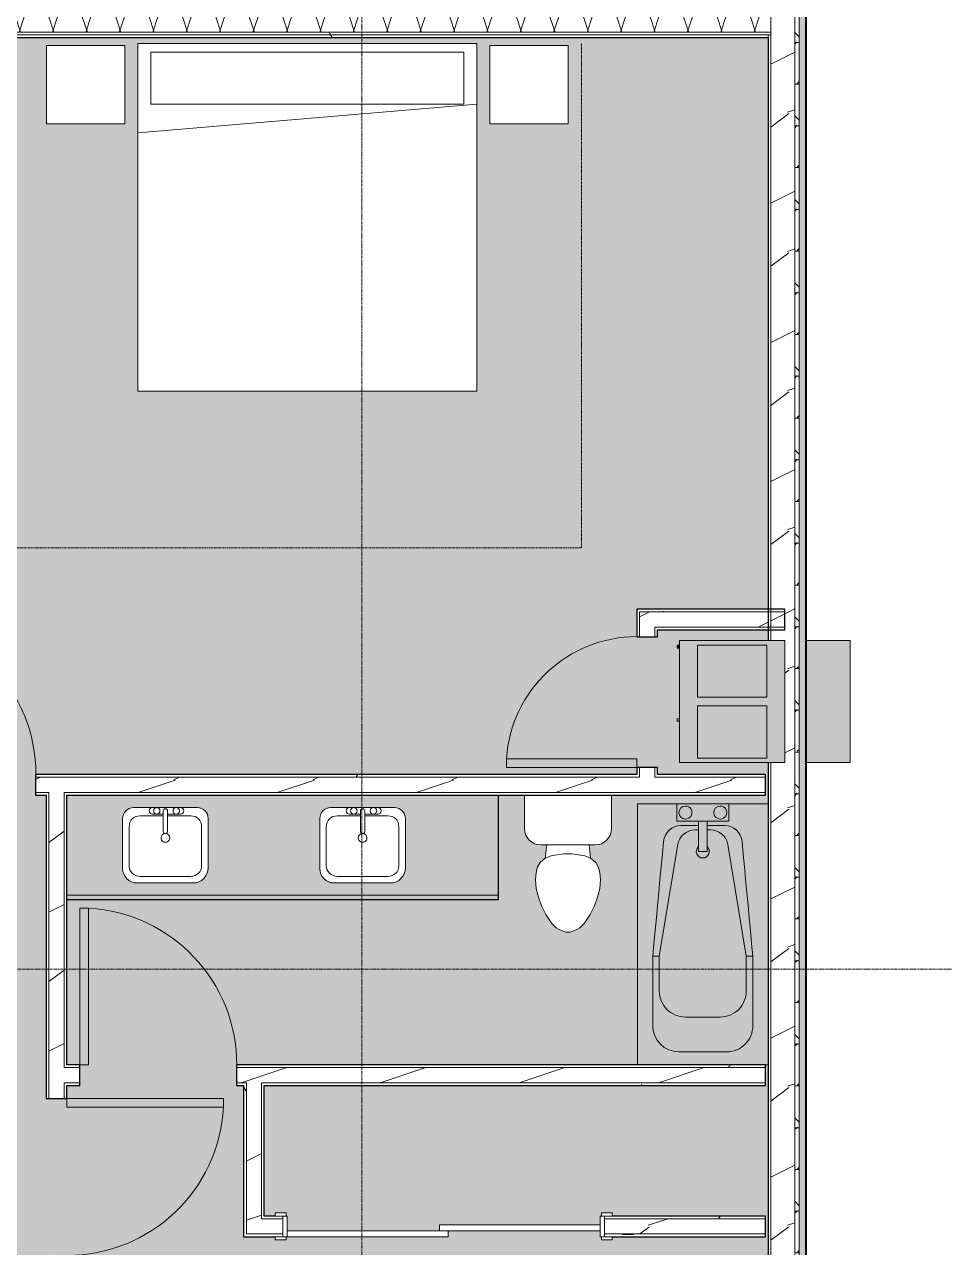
# Model space of a CAD drawing. Header units: inches. Extents: x -4414 to -113, y 9396 to 12816.
# Drawn here: x -2241.8 to -2030.2, y 10134.6 to 10415.8 of the extents above; entities that cross this region are included whole.
import ezdxf

# ---------------------------------------------------------------- set-up
doc = ezdxf.new("R2010")
doc.units = ezdxf.units.IN
doc.header["$MEASUREMENT"] = 0
doc.linetypes.add('Dash 1_16_', pattern=[0.125, 0.0625, -0.0625])
doc.linetypes.add('Grid Line 1_2_', pattern=[0.875, 0.5, -0.125, 0.125, -0.125])
for name, color, linetype, lineweight in [('0-1', 7, 'Continuous', 5), ('0-2', 7, 'Continuous', 9), ('A-AREA-PATT-5', 254, 'Continuous', 9), ('A-DOOR-1', 7, 'Continuous', 9), ('A-DOOR-2', 90, 'Continuous', 13), ('A-DOOR-FRAM-1', 90, 'Continuous', 13), ('A-WALL', 113, 'Continuous', 9), ('A-WALL-3', 250, 'Continuous', 25), ('A-WALL-4', 7, 'Continuous', 9), ('A-WALL-5', 113, 'Continuous', 5), ('A-WALL-6', 113, 'Continuous', 25), ('A-WALL-PATT-1', 8, 'Continuous', 9), ('A-WALL-PATT-2', 7, 'Continuous', 9), ('A-WALL-PATT-3', 111, 'Continuous', 9), ('I-FURN-1', 7, 'Continuous', 9), ('I-FURN-HDLN-1', 9, 'Dash 1_16_', 9), ('I-WALL-1', 2, 'Continuous', 25), ('M-EQPM-1', 8, 'Continuous', 9), ('M-EQPM-2', 7, 'Continuous', 9), ('P-SANR-FIXT-1', 7, 'Continuous', 9), ('P-SANR-FIXT-3', 9, 'Continuous', 9), ('Q-CASE-1', 9, 'Continuous', 9), ('Q-CASE-2', 250, 'Continuous', 25), ('Q-CASE-3', 7, 'Continuous', 9), ('S-GRID-1', 1, 'Grid Line 1_2_', 9)]:
    doc.layers.add(name, color=color, linetype=linetype, lineweight=lineweight)
pattern_1 = [(0, (0, 0), (61.44, 15.36), [2.534, -43.546, 2.534, -43.546, -245.76]), (0, (0, 0), (61.44, 15.36), [-92.16, 2.534, -89.626, 2.534, -43.546, -107.52]), (0, (0, 0), (61.44, 15.36), [-230.4, 2.534, -28.186, 2.534, -74.266]), (120, (23.04, 7.68), (-44.02215, 45.5286), [2.534, -43.546, 2.534, -43.546, -245.76]), (120, (23.04, 7.68), (-44.02215, 45.5286), [-92.16, 2.534, -89.626, 2.534, -43.546, -107.52]), (120, (23.04, 7.68), (-44.02215, 45.5286), [-230.4, 2.534, -28.186, 2.534, -74.266]), (240, (30.72, 38.4), (-17.41785, -60.8886), [2.534, -43.546, 2.534, -43.546, -245.76]), (240, (30.72, 38.4), (-17.41785, -60.8886), [-92.16, 2.534, -89.626, 2.534, -43.546, -107.52]), (240, (30.72, 38.4), (-17.41785, -60.8886), [-230.4, 2.534, -28.186, 2.534, -74.266])]
pattern_2 = [(216.87, (12.795, 31.987), (95.9612857, 63.9749714), [15.994, -143.942]), (206.565, (31.987, 22.391), (-31.986981, -31.986924), [35.763, -35.763]), (198.435, (31.987, 6.397), (-63.974746, -31.987128), [20.231, -80.922])]

# ---------------------------------------------------------------- blocks, each defined once
blk = doc.blocks.new('Single-Flush - 36_ x 84_-1372824-FLOOR PLAN - 2ND FLOOR')
at = {"layer": 'A-DOOR-1'}
blk.add_arc((18, -2.37), 36.07, 180, 266.8211, dxfattribs=at)
at = {"layer": 'A-DOOR-2'}
for p, q in [((16, -2.37), (16, -38.39)), ((18, -2.37), (16, -2.37)), ((18, -2.37), (18, -38.39)), ((18, -38.39), (16, -38.39))]:
    blk.add_line(p, q, dxfattribs=at)
blk = doc.blocks.new('Bed-Standard - King 78_ x 80_-V28-FLOOR PLAN - 2ND FLOOR')
at = {"layer": 'I-FURN-1'}
for p, q in [((49.69, 38.2), (-28.31, 38.2)), ((-28.31, 38.2), (-28.31, -41.8)), ((49.69, -41.8), (49.69, 38.2)), ((-25.31, 36.2), (-25.31, 24.2)), ((-25.31, 36.2), (46.69, 36.2)), ((46.69, 36.2), (46.69, 24.2)), ((49.69, 24.2), (-28.31, 17.63)), ((-25.31, 24.2), (46.69, 24.2)), ((-28.31, -41.8), (49.69, -41.8))]:
    blk.add_line(p, q, dxfattribs=at)
at = {"layer": 'I-FURN-HDLN-1'}
for p, q in [((73.69, -77.8), (73.69, 38.2)), ((-64.31, -19.8), (-64.31, -54.8)), ((-64.31, -77.39), (-64.31, -77.8)), ((-64.31, -77.8), (73.69, -77.8))]:
    blk.add_line(p, q, dxfattribs=at)
blk = doc.blocks.new('Table-Night Stand - 18_ x 18_ x 24_-1352623-FLOOR PLAN - 2ND FLOOR')
at = {"layer": 'I-FURN-1'}
for p, q in [((18.15, 18), (0.15, 18)), ((0.15, 18), (0.15, 0)), ((18.15, 0), (18.15, 18)), ((0.15, 0), (18.15, 0))]:
    blk.add_line(p, q, dxfattribs=at)
blk = doc.blocks.new('FOLDING_SLIDING CLOSET - 72_ x 80_-1372885-FLOOR PLAN - 2ND FLOOR')
at = {"layer": 'A-DOOR-1'}
for p, q in [((-38.75, 3.25), (-36.25, 3.25)), ((-38.75, 2.5), (-38.75, 3.25)), ((-36.25, 3.25), (-36.25, 2.5)), ((36.25, 3.25), (38.75, 3.25)), ((36.25, 2.5), (36.25, 3.25)), ((38.75, 3.25), (38.75, 2.5)), ((-36.25, 2.5), (-38.75, 2.5)), ((38.75, 2.5), (36.25, 2.5)), ((-38.75, -2.25), (-36.25, -2.25)), ((-38.75, -3), (-38.75, -2.25)), ((-36.25, -2.25), (-36.25, -3)), ((36.25, -2.25), (38.75, -2.25)), ((36.25, -3), (36.25, -2.25)), ((38.75, -2.25), (38.75, -3)), ((-36.25, -3), (-38.75, -3)), ((38.75, -3), (36.25, -3))]:
    blk.add_line(p, q, dxfattribs=at)
at = {"layer": 'A-DOOR-2'}
for p, q in [((-1, 0.5), (36, 0.5)), ((-1, -0.875), (-1, 0.5)), ((36, 0.5), (36, -0.875)), ((-36, -0.875), (1, -0.875)), ((-36, -2.25), (-36, -0.875)), ((1, -2.25), (-36, -2.25)), ((36, -0.875), (-1, -0.875)), ((1, -0.875), (1, -2.25))]:
    blk.add_line(p, q, dxfattribs=at)
at = {"layer": 'A-DOOR-FRAM-1'}
for p, q in [((-37, 2.5), (-36, 2.5)), ((-37, -2.25), (-37, 2.5)), ((-36, 2.5), (-36, -2.25)), ((36, 2.5), (37, 2.5)), ((36, -2.25), (36, 2.5)), ((37, 2.5), (37, -2.25)), ((-36, -2.25), (-37, -2.25)), ((37, -2.25), (36, -2.25))]:
    blk.add_line(p, q, dxfattribs=at)
blk = doc.blocks.new('M_Sink Vanity-Square - 500 x 440mm-1372835-FLOOR PLAN - 2ND FLOOR')
at = {"layer": 'P-SANR-FIXT-1'}
for p, q in [((-5.72, 10.23), (7.14, 10.23)), ((-5.72, 10.23), (7.14, 10.23)), ((-5.22, 8.73), (6.46, 8.73)), ((-9.22, -4.59), (-9.22, 6.73)), ((-9.22, -4.59), (-9.22, 6.73)), ((-7.72, -2.72), (-7.72, 6.23)), ((8.96, 6.23), (8.96, -2.72)), ((10.46, 6.91), (10.46, -4.59)), ((10.46, 6.91), (10.46, -4.59)), ((0.12, -6.33), (0.12, -1.59)), ((1.12, -6.33), (1.12, -1.59)), ((0.12, -5.22), (-5.22, -5.22)), ((-2.88, -5.59), (0.12, -5.59)), ((6.46, -5.22), (1.12, -5.22)), ((1.12, -5.59), (3.62, -5.59)), ((7.96, -7.09), (-6.72, -7.09)), ((7.96, -7.09), (-6.72, -7.09)), ((3.62, -7.09), (-2.88, -7.09))]:
    blk.add_line(p, q, dxfattribs=at)
for centre, radius, start, end in [((-5.72, 6.73), 3.5, 90, 180), ((-5.72, 6.73), 3.5, 90, 180), ((-5.22, 6.23), 2.5, 90, 180), ((6.46, 6.23), 2.5, 360, 90), ((7.14, 6.91), 3.32, 0, 90), ((7.14, 6.91), 3.32, 360, 90), ((0.62, -0.13), 1, 360, 180), ((-5.22, -2.72), 2.5, 180, 270), ((0.62, -0.13), 1, 180, 0), ((0.62, -1.59), 0.5, 360, 180), ((6.46, -2.72), 2.5, 270, 360), ((-6.72, -4.59), 2.5, 180, 270), ((-6.72, -4.59), 2.5, 180, 270), ((-2.88, -6.34), 0.75, 90, 270), ((-1.88, -6.34), 0.75, 360, 180), ((2.62, -6.34), 0.75, 0, 180), ((3.62, -6.34), 0.75, 270, 90), ((7.96, -4.59), 2.5, 270, 0), ((7.96, -4.59), 2.5, 270, 0), ((-1.88, -6.34), 0.75, 180, 0), ((0.62, -6.33), 0.5, 180, 0), ((2.62, -6.34), 0.75, 180, 0)]:
    blk.add_arc(centre, radius, start, end, dxfattribs=at)
blk = doc.blocks.new('Toilet-Domestic-3D - Toilet-Domestic-3D-1352612-FLOOR PLAN - 2ND FLOOR')
at = {"layer": 'P-SANR-FIXT-1'}
for p, q in [((-9.98, 11.75), (-9.98, 19.48)), ((9.98, 19.48), (9.98, 11.75)), ((6.25, 8.02), (-6.25, 8.02)), ((-4.86, 8.02), (-5.21, 5)), ((-1, 6), (-3.84, 5.5)), ((1, 6), (-1, 6)), ((3.84, 5.5), (1, 6)), ((4.86, 8.02), (5.21, 5)), ((-6.97, 3), (-7.24, 2)), ((-6.4, 4), (-6.97, 3)), ((-5.21, 5), (-6.4, 4)), ((-3.84, 5.5), (-5.21, 5)), ((5.21, 5), (3.84, 5.5)), ((6.4, 4), (5.21, 5)), ((6.97, 3), (6.4, 4)), ((7.24, 2), (6.97, 3)), ((-7.41, 1), (-7.5, 0)), ((-7.5, 0), (-7.33, -1.99)), ((-7.24, 2), (-7.41, 1)), ((7.41, 1), (7.24, 2)), ((7.33, -1.99), (7.5, 0)), ((7.5, 0), (7.41, 1)), ((-7.33, -1.99), (-6.79, -4)), ((6.79, -4), (7.33, -1.99)), ((-6.79, -4), (-6.06, -6)), ((6.06, -6), (6.79, -4)), ((-6.06, -6), (-5.13, -8)), ((-5.13, -8), (-3.74, -10)), ((3.74, -10), (5.13, -8)), ((5.13, -8), (6.06, -6)), ((-3.74, -10), (-2.74, -11)), ((-2.74, -11), (-1.87, -11.5)), ((1.87, -11.5), (2.74, -11)), ((2.74, -11), (3.74, -10)), ((-1.87, -11.5), (-0.5, -12)), ((-0.5, -12), (0.5, -12)), ((0.5, -12), (1.87, -11.5))]:
    blk.add_line(p, q, dxfattribs=at)
for centre, start, end in [((-6.25, 11.75), 180, 270), ((6.25, 11.75), 270, 360)]:
    blk.add_arc(centre, 3.73, start, end, dxfattribs=at)
blk = doc.blocks.new('OD_CW_Base Cabinet - OD_CW_Base Cabinet-1420815-FLOOR PLAN - 2ND FLOOR')
at = {"layer": 'Q-CASE-1'}
h = blk.add_hatch(color=256, dxfattribs=at)
h.paths.add_polyline_path([(86.35, 1), (99.95, 1), (99.95, 24), (0.74, 24), (0.74, 1), (78.57, 1)], flags=0)
h.paths.add_polyline_path([(29.73, 3.8), (16.86, 3.8), (16.01, 3.92), (15.2, 4.25), (14.52, 4.77), (13.99, 5.46), (13.66, 6.26), (13.54, 7.12), (13.63, 19.27), (13.88, 19.88), (14.28, 20.39), (14.79, 20.79), (15.4, 21.04), (16.04, 21.13), (31.38, 21.04), (31.98, 20.79), (32.5, 20.39), (32.89, 19.88), (33.14, 19.27), (33.23, 18.63), (33.23, 7.3), (33.11, 6.4), (32.76, 5.55), (32.2, 4.83), (31.48, 4.27), (30.63, 3.92)], flags=0)
h.paths.add_polyline_path([(75.07, 3.8), (62.21, 3.8), (61.35, 3.92), (60.55, 4.25), (59.86, 4.77), (59.33, 5.46), (59, 6.26), (58.89, 7.12), (58.97, 19.27), (59.22, 19.88), (59.62, 20.39), (60.14, 20.79), (60.74, 21.04), (61.39, 21.13), (76.72, 21.04), (77.32, 20.79), (77.84, 20.39), (78.24, 19.88), (78.49, 19.27), (78.57, 18.63), (78.57, 7.3), (78.45, 6.4), (78.1, 5.55), (77.55, 4.83), (76.82, 4.27), (75.98, 3.92)], flags=0)
blk.add_hatch(color=256, dxfattribs=at).paths.add_polyline_path([(99.95, 0), (99.95, 1), (0.74, 1), (0.74, 0), (86.35, 0)], flags=0)
at = {"layer": 'Q-CASE-2'}
for p, q in [((99.95, 0), (99.95, 24)), ((0.74, 0), (99.95, 0))]:
    blk.add_line(p, q, dxfattribs=at)
at = {"layer": 'Q-CASE-3'}
for p, q in [((99.95, 24), (99.95, 1)), ((0.74, 1), (99.95, 1)), ((99.95, 1), (0.74, 1)), ((99.95, 0), (0.74, 0)), ((99.95, 1), (99.95, 0))]:
    blk.add_line(p, q, dxfattribs=at)
blk = doc.blocks.new('Bath Tub - Maestro - 60_x30_-V31-FLOOR PLAN - 2ND FLOOR')
at = {"layer": 'P-SANR-FIXT-3'}
for points in [[(60, 12.7), (60, 30), (0, 30), (0, 21), (4, 21), (4, 16), (5, 16), (5.06, 20.74), (5.21, 21.33), (5.48, 21.94), (5.83, 22.49), (6.27, 22.97), (6.79, 23.38), (7.36, 23.69), (7.98, 23.91), (9.35, 24.09), (35, 26.5), (51, 26.5), (52.55, 26.3), (54, 25.7), (55.24, 24.74), (56.2, 23.5), (56.8, 22.05), (57, 20.5), (57, 9.5), (56.91, 8.46), (56.64, 7.45), (56.2, 6.5), (55.6, 5.64), (54.86, 4.9), (53.81, 4.22), (53.05, 3.86), (52.04, 3.59), (51, 3.5), (35, 3.5), (7.98, 6.09), (7.36, 6.31), (6.79, 6.62), (6.27, 7.03), (5.83, 7.51), (5.48, 8.06), (5.21, 8.67), (5.05, 9.3), (5, 9.96), (5, 14), (4, 13.96), (4, 9), (0, 9), (0, 0), (60, 0), (60, 3.5)], [(35, 25), (35, 26.5), (8.63, 24.03), (9.35, 20.74), (34.79, 24.97)], [(51, 26.5), (35, 26.5), (35, 25), (43.05, 25.01), (49.91, 26.3)], [(57, 20.5), (56.8, 22.05), (56.2, 23.5), (55.24, 24.74), (53.81, 25.77), (52.55, 26.3), (51, 26.5), (43.05, 24.99), (44.55, 24.8), (46, 24.2), (47.24, 23.24), (48.2, 22), (48.8, 20.5), (49, 19), (56.8, 20.46)], [(9.35, 20.74), (8.63, 24.03), (7.98, 23.91), (7.35, 23.69), (6.74, 23.34), (6.27, 22.97), (5.72, 22.32), (5.48, 21.94), (5.21, 21.33), (5.05, 20.7), (5.05, 19.87), (6, 16.8), (6.24, 18.17), (6.98, 19.41), (8.2, 20.34), (9.22, 20.7)], [(49, 12.7), (49, 19), (48.8, 20.55), (48.16, 22.05), (47.03, 23.4), (46, 24.2), (44.55, 24.8), (43, 25), (34.79, 24.97), (9.22, 20.7), (8.03, 20.28), (6.82, 19.17), (6.24, 18.17), (6, 16.8), (6, 16), (10.94, 16), (10.94, 14), (6, 14), (6, 13.2), (6.24, 11.83), (6.98, 10.59), (8.03, 9.72), (9.35, 9.26), (35, 5), (43.05, 5.01), (44.55, 5.2), (46.03, 5.83), (47.28, 6.81), (48.2, 8), (48.8, 9.5), (49, 11)], [(57, 12.7), (57, 20.5), (49, 19), (49, 11), (57, 9.5), (57, 10.25)], [(10.94, 16), (4, 16), (4, 14), (10.94, 14)], [(9.35, 9.26), (8.03, 9.72), (6.95, 10.62), (6.24, 11.83), (6, 13.2), (5, 9.96), (5.05, 9.3), (5.24, 8.6), (5.72, 7.68), (5.87, 7.47), (6.33, 6.98), (6.79, 6.62), (7.36, 6.31), (8, 6.08), (8.63, 5.97), (9.22, 8.67)], [(35, 4.09), (35, 5), (9.35, 9.26), (8.63, 5.97), (35, 3.5), (35, 3.77)], [(57, 9.5), (49, 11), (48.8, 9.45), (48.12, 7.9), (47.24, 6.76), (46, 5.8), (44.55, 5.2), (43.07, 4.99), (51, 3.5), (52.04, 3.59), (53.05, 3.86), (54, 4.3), (54.86, 4.9), (55.72, 5.83), (56.34, 6.81), (56.76, 7.9), (56.93, 8.66)], [(51, 3.5), (43, 5), (35, 5), (35, 3.5), (49, 3.5)]]:
    blk.add_hatch(color=256, dxfattribs=at).paths.add_polyline_path(points, flags=0)
h = blk.add_hatch(color=256, dxfattribs=at)
h.paths.add_polyline_path([(4, 10.84), (4, 21), (0, 21), (0, 9), (4, 9), (4, 10.62)], flags=0)
h.paths.add_polyline_path([(3.5, 11), (3.45, 10.61), (3.3, 10.25), (3.06, 9.94), (2.75, 9.7), (2.39, 9.55), (2, 9.5), (1.61, 9.55), (1.25, 9.7), (0.94, 9.94), (0.7, 10.25), (0.55, 10.61), (0.5, 11), (0.55, 11.39), (0.7, 11.75), (0.94, 12.06), (1.25, 12.3), (1.61, 12.45), (2, 12.5), (2.39, 12.45), (2.75, 12.3), (3.06, 12.06), (3.33, 11.67), (3.45, 11.39)], flags=0)
h.paths.add_polyline_path([(3.5, 19), (3.33, 18.33), (3.3, 18.25), (3.02, 17.91), (2.75, 17.7), (2.39, 17.55), (2, 17.5), (1.61, 17.55), (1.25, 17.7), (0.94, 17.94), (0.7, 18.25), (0.55, 18.61), (0.5, 19), (0.55, 19.39), (0.7, 19.75), (0.94, 20.06), (1.25, 20.3), (1.61, 20.45), (2, 20.5), (2.39, 20.45), (2.75, 20.3), (3.06, 20.06), (3.3, 19.75), (3.45, 19.39)], flags=0)
h = blk.add_hatch(color=256, dxfattribs=at)
h.paths.add_polyline_path([(3.5, 11), (3.33, 11.67), (3.3, 11.75), (3.06, 12.06), (2.75, 12.3), (2.39, 12.45), (2, 12.5), (1.61, 12.45), (1.25, 12.3), (0.94, 12.06), (0.7, 11.75), (0.55, 11.39), (0.5, 11), (0.55, 10.61), (0.7, 10.25), (0.94, 9.94), (1.25, 9.7), (1.61, 9.55), (2, 9.5), (2.39, 9.55), (2.75, 9.7), (3.06, 9.94), (3.3, 10.25), (3.45, 10.61)], flags=0)
h.paths.add_polyline_path([(3.5, 19), (3.45, 19.39), (3.3, 19.75), (3.06, 20.06), (2.75, 20.3), (2.38, 20.45), (2, 20.5), (1.61, 20.45), (1.25, 20.3), (0.94, 20.06), (0.7, 19.75), (0.55, 19.39), (0.5, 19), (0.55, 18.61), (0.7, 18.25), (0.94, 17.94), (1.25, 17.7), (1.61, 17.55), (2, 17.5), (2.39, 17.55), (3.02, 17.91), (3.06, 17.94), (3.33, 18.33), (3.45, 18.61)], flags=0)
h = blk.add_hatch(color=256, dxfattribs=at)
h.paths.add_polyline_path([(6, 16), (5.92, 17.06), (5, 20.04), (5, 16), (5.76, 16)], flags=0)
h.paths.add_polyline_path([(6, 13.2), (6, 14), (5, 14), (5.05, 10.13), (5.84, 12.7)], flags=0)
at = {"layer": 'P-SANR-FIXT-1'}
for p, q in [((0, 30), (0, 21)), ((60, 29.37), (60, 30)), ((35, 26.5), (51, 26.5)), ((35, 26.5), (35, 25)), ((35, 25), (9.35, 20.74)), ((43, 25), (35, 25)), ((4, 21), (0, 21)), ((0, 21), (0, 9)), ((4, 16), (4, 21)), ((5, 16), (5, 20.04)), ((57, 20.5), (57, 9.5)), ((49, 11), (49, 19)), ((4, 14), (4, 16)), ((4, 16), (10.94, 16)), ((6, 16.8), (6, 16)), ((10.94, 14), (10.94, 16)), ((4, 9), (4, 14)), ((10.94, 14), (4, 14)), ((5, 9.96), (5, 14)), ((6, 14), (6, 13.2)), ((0, 9), (0, 0)), ((0, 9), (4, 9)), ((9.35, 9.26), (35, 5)), ((35, 3.5), (35, 5)), ((35, 5), (43, 5)), ((51, 3.5), (35, 3.5)), ((0, 0), (60, 0))]:
    blk.add_line(p, q, dxfattribs=at)
at = {"layer": 'P-SANR-FIXT-1', "flags": 128}
for points in [[(8.63, 24.03), (11.56, 24.3), (14.49, 24.58), (17.42, 24.85), (20.35, 25.13), (23.28, 25.4), (26.21, 25.68), (29.14, 25.95), (32.07, 26.23), (35, 26.5)], [(35, 3.5), (32.07, 3.77), (29.14, 4.05), (26.21, 4.32), (23.28, 4.6), (20.35, 4.87), (17.42, 5.15), (14.49, 5.42), (11.56, 5.7), (8.63, 5.97)]]:
    blk.add_lwpolyline(points, dxfattribs=at)
at = {"layer": 'P-SANR-FIXT-1'}
for centre, radius, start, end in [((51, 20.5), 6, 360, 90), ((9, 20.04), 4, 95.3558, 180), ((43, 19), 6, 360, 90), ((2, 19), 1.5, 360, 180), ((10, 16.8), 4, 99.4223, 180), ((2, 19), 1.5, 180, 360), ((10.94, 15), 1.5, 360, 135), ((10.94, 15), 1.5, 225, 360), ((2, 11), 1.5, 360, 180), ((10, 13.2), 4, 180, 260.5777), ((2, 11), 1.5, 180, 360), ((9, 9.96), 4, 180, 264.6442), ((43, 11), 6, 270, 0), ((51, 9.5), 6, 270, 360)]:
    blk.add_arc(centre, radius, start, end, dxfattribs=at)
blk = doc.blocks.new('HVAC_SPVU_AlliedAir_MGE4 - HVAC_SPVU_AlliedAir_MGE4-1352620-FLOOR PLAN - 2ND FLOOR')
at = {"layer": 'M-EQPM-1'}
for points in [[(-14, 27.12), (-14, 17.12), (14, 17.12), (14, 27.12), (-8.59, 27.12)], [(-12.89, -12.63), (-12.36, -12.63), (-12.44, -12.13), (-12.89, -12.13)], [(4.19, -12.13), (4.25, -12.63), (4.31, -12.63), (4.25, -12.13)]]:
    blk.add_hatch(color=256, dxfattribs=at).paths.add_polyline_path(points, flags=0)
h = blk.add_hatch(color=256, dxfattribs=at)
h.paths.add_polyline_path([(-14, 12.12), (-14, -12.13), (14, -12.13), (14, 12.12), (-13, 12.12)], flags=0)
h.paths.add_polyline_path([(-13, 8), (-1, 8), (-1, -8), (-13, -8), (-13, 1.75)], flags=0)
h.paths.add_polyline_path([(1, -8), (1, 8), (13, 8), (13, -8)], flags=0)
h = blk.add_hatch(color=256, dxfattribs=at)
h.paths.add_polyline_path([(-13, -8), (-1, -8), (-1, 8), (-13, 8), (-13, 1.75)], flags=0)
h.paths.add_polyline_path([(1, 8), (1, -8), (13, -8), (13, 8)], flags=0)
at = {"layer": 'M-EQPM-2'}
for p, q in [((-14, 27.12), (14, 27.12)), ((-14, 27.12), (-14, 17.12)), ((14, 27.12), (14, 17.12)), ((-14, 12.12), (14, 12.12)), ((-14, 12.12), (-14, -12.13)), ((14, 12.12), (14, -12.13)), ((-1, 8), (-13, 8)), ((-13, 8), (-13, -8)), ((-1, -8), (-1, 8)), ((13, 8), (1, 8)), ((1, 8), (1, -8)), ((13, -8), (13, 8)), ((-13, -8), (-1, -8)), ((1, -8), (13, -8)), ((14, -12.13), (-14, -12.13)), ((-13, -12.13), (-13, -12.63)), ((-12.25, -12.63), (-13, -12.63)), ((-13, -12.63), (-12.89, -12.63)), ((-12.36, -12.63), (-12.25, -12.63)), ((-12.25, -12.63), (-12.25, -12.13)), ((4, -12.13), (4, -12.63)), ((4.5, -12.63), (4, -12.63)), ((4, -12.63), (4.19, -12.63)), ((4.31, -12.63), (4.5, -12.63)), ((4.5, -12.63), (4.5, -12.13))]:
    blk.add_line(p, q, dxfattribs=at)
blk = doc.blocks.new('Single-Flush - 30_ x 84_-1372859-FLOOR PLAN - 2ND FLOOR')
at = {"layer": 'A-DOOR-1'}
blk.add_arc((15, -2.375), 30.067, 180, 266.18593, dxfattribs=at)
at = {"layer": 'A-DOOR-2'}
for p, q in [((13, -2.375), (13, -32.375)), ((15, -2.375), (13, -2.375)), ((15, -2.375), (15, -32.375)), ((15, -32.375), (13, -32.375))]:
    blk.add_line(p, q, dxfattribs=at)
blk = doc.blocks.new('1750 Ox - Unit Layouts_rvt-1-FLOOR PLAN - 2ND FLOOR')
at = {"layer": 'A-WALL-PATT-1'}
h = blk.add_hatch(dxfattribs=at)
h.set_pattern_fill('FP_1', color=256, style=0, pattern_type=2)
h.set_pattern_definition(pattern_2)
h.paths.add_polyline_path([(-2100.32, 10277.26), (-2070.8, 10277.26), (-2070.8, 10280.76), (-2100.32, 10280.76)], flags=0)
h = blk.add_hatch(dxfattribs=at)
h.set_pattern_fill('FP_1', color=256, style=0, pattern_type=2)
h.set_pattern_definition(pattern_2)
h.paths.add_polyline_path([(-2346.94, 10239.24), (-2339.44, 10239.24), (-2339.44, 10242.74), (-2350.44, 10242.74), (-2350.44, 10239.24)], flags=0)
h.paths.add_polyline_path([(-2275.19, 10239.24), (-2275.19, 10242.74), (-2289.44, 10242.74), (-2289.44, 10239.24), (-2278.44, 10239.24)], flags=0)
h.paths.add_polyline_path([(-2102.68, 10239.24), (-2071.42, 10239.24), (-2071.42, 10242.74), (-2239.19, 10242.74), (-2239.19, 10239.24), (-2117.25, 10239.24)], flags=0)
h = blk.add_hatch(dxfattribs=at)
h.set_pattern_fill('FP_1', color=256, style=0, pattern_type=2)
h.set_pattern_definition(pattern_2)
h.paths.add_polyline_path([(-2236.13, 9983.06), (-2232.63, 9983.06), (-2232.63, 10132.86), (-2236.13, 10132.86), (-2236.13, 9993.9)], flags=0)
h.paths.add_polyline_path([(-2232.63, 10168.86), (-2232.63, 10239.24), (-2236.13, 10239.24), (-2236.13, 10168.86)], flags=0)
h = blk.add_hatch(dxfattribs=at)
h.set_pattern_fill('FP_1', color=256, style=0, pattern_type=2)
h.set_pattern_definition(pattern_2)
h.paths.add_polyline_path([(-2232.63, 10172.49), (-2229, 10172.49), (-2229, 10175.99), (-2232.63, 10175.99)], flags=0)
h.paths.add_polyline_path([(-2193, 10172.49), (-2071.42, 10172.49), (-2071.42, 10175.99), (-2193, 10175.99)], flags=0)
h = blk.add_hatch(dxfattribs=at)
h.set_pattern_fill('FP_1', color=256, style=0, pattern_type=2)
h.set_pattern_definition(pattern_2)
h.paths.add_polyline_path([(-2187.25, 10141.24), (-2187.25, 10172.49), (-2190.75, 10172.49), (-2190.75, 10141.24)], flags=0)
h = blk.add_hatch(dxfattribs=at)
h.set_pattern_fill('FP_1', color=256, style=0, pattern_type=2)
h.set_pattern_definition(pattern_2)
h.paths.add_polyline_path([(-2187.25, 10137.74), (-2182.37, 10137.74), (-2182.37, 10141.24), (-2190.75, 10141.24), (-2190.75, 10137.74)], flags=0)
h.paths.add_polyline_path([(-2071.42, 10137.74), (-2071.42, 10141.24), (-2108.37, 10141.24), (-2108.37, 10137.74), (-2088.1, 10137.74)], flags=0)
at = {"layer": 'A-WALL-PATT-2'}
h = blk.add_hatch(dxfattribs=at)
h.set_pattern_fill('FP_2', color=256, style=0, pattern_type=2)
h.set_pattern_definition(pattern_1)
h.paths.add_polyline_path([(-2091.17, 10280.76), (-2070.8, 10280.76), (-2070.8, 10281.39), (-2100.95, 10281.39), (-2100.95, 10280.76), (-2096.82, 10280.76)], flags=0)
h = blk.add_hatch(dxfattribs=at)
h.set_pattern_fill('FP_2', color=256, style=0, pattern_type=2)
h.set_pattern_definition(pattern_1)
h.paths.add_polyline_path([(-2340.45, 10242.74), (-2339.44, 10242.74), (-2339.44, 10243.36), (-2346.94, 10243.36), (-2346.94, 10242.74), (-2341.19, 10242.74)], flags=0)
h.paths.add_polyline_path([(-2275.19, 10242.74), (-2275.19, 10243.36), (-2278.44, 10243.36), (-2278.44, 10242.74), (-2277.82, 10242.74)], flags=0)
h.paths.add_polyline_path([(-2287.69, 10242.74), (-2281.94, 10242.74), (-2281.94, 10243.36), (-2289.44, 10243.36), (-2289.44, 10242.74)], flags=0)
h.paths.add_polyline_path([(-2102.68, 10242.74), (-2100.32, 10242.74), (-2100.32, 10243.36), (-2239.19, 10243.36), (-2239.19, 10242.74), (-2117.25, 10242.74)], flags=0)
h.paths.add_polyline_path([(-2073.53, 10242.74), (-2071.42, 10242.74), (-2071.42, 10243.36), (-2096.82, 10243.36), (-2096.82, 10242.74), (-2088.1, 10242.74)], flags=0)
h = blk.add_hatch(dxfattribs=at)
h.set_pattern_fill('FP_2', color=256, style=0, pattern_type=2)
h.set_pattern_definition(pattern_1)
h.paths.add_polyline_path([(-2236.13, 9983.25), (-2236.13, 10132.86), (-2236.76, 10132.86), (-2236.76, 9983.25)], flags=0)
h.paths.add_polyline_path([(-2236.13, 10168.86), (-2236.13, 10238.61), (-2236.76, 10238.61), (-2236.76, 10168.86)], flags=0)
h = blk.add_hatch(dxfattribs=at)
h.set_pattern_fill('FP_2', color=256, style=0, pattern_type=2)
h.set_pattern_definition(pattern_1)
h.paths.add_polyline_path([(-2232.01, 10175.99), (-2229, 10175.99), (-2229, 10176.61), (-2232.01, 10176.61)], flags=0)
h.paths.add_polyline_path([(-2074.3, 10175.99), (-2071.42, 10175.99), (-2071.42, 10176.61), (-2193, 10176.61), (-2193, 10175.99), (-2088.1, 10175.99)], flags=0)
h = blk.add_hatch(dxfattribs=at)
h.set_pattern_fill('FP_2', color=256, style=0, pattern_type=2)
h.set_pattern_definition(pattern_1)
h.paths.add_polyline_path([(-2232.01, 10171.86), (-2229, 10171.86), (-2229, 10172.49), (-2232.01, 10172.49)], flags=0)
h.paths.add_polyline_path([(-2071.42, 10171.86), (-2071.42, 10172.49), (-2187.25, 10172.49), (-2187.25, 10171.86), (-2088.1, 10171.86)], flags=0)
h.paths.add_polyline_path([(-2193, 10171.86), (-2190.75, 10171.86), (-2190.75, 10172.49), (-2193, 10172.49)], flags=0)
h = blk.add_hatch(dxfattribs=at)
h.set_pattern_fill('FP_2', color=256, style=0, pattern_type=2)
h.set_pattern_definition(pattern_1)
h.paths.add_polyline_path([(-2191.37, 10137.74), (-2190.75, 10137.74), (-2190.75, 10171.86), (-2191.37, 10171.86), (-2191.37, 10137.79)], flags=0)
h = blk.add_hatch(dxfattribs=at)
h.set_pattern_fill('FP_2', color=256, style=0, pattern_type=2)
h.set_pattern_definition(pattern_1)
h.paths.add_polyline_path([(-2182.37, 10141.24), (-2182.37, 10141.86), (-2187.25, 10141.86), (-2187.25, 10141.24), (-2184.12, 10141.24)], flags=0)
h.paths.add_polyline_path([(-2088.1, 10141.24), (-2071.42, 10141.24), (-2071.42, 10141.86), (-2108.37, 10141.86), (-2108.37, 10141.24), (-2106.62, 10141.24)], flags=0)
h = blk.add_hatch(dxfattribs=at)
h.set_pattern_fill('FP_2', color=256, style=0, pattern_type=2)
h.set_pattern_definition(pattern_1)
h.paths.add_polyline_path([(-2184.12, 10137.11), (-2182.37, 10137.11), (-2182.37, 10137.74), (-2191.37, 10137.74), (-2191.37, 10137.11), (-2187.25, 10137.11)], flags=0)
h.paths.add_polyline_path([(-2108.37, 10137.11), (-2071.42, 10137.11), (-2071.42, 10137.74), (-2108.37, 10137.74)], flags=0)
at = {"layer": 'A-WALL-3'}
for p, q in [((-2066.92, 10281.39), (-2100.95, 10281.39)), ((-2100.95, 10281.39), (-2100.95, 10280.76)), ((-2100.95, 10280.76), (-2100.95, 10276.64)), ((-2066.92, 10276.64), (-2066.92, 10281.39)), ((-2100.95, 10276.64), (-2100.95, 10275)), ((-2100.95, 10275), (-2096.2, 10275)), ((-2096.2, 10276.64), (-2066.92, 10276.64)), ((-2096.2, 10275), (-2096.2, 10276.64)), ((-2100.95, 10243.36), (-2239.19, 10243.36)), ((-2239.19, 10243.36), (-2239.19, 10238.61)), ((-2096.2, 10245), (-2100.95, 10245)), ((-2100.95, 10245), (-2100.95, 10243.36)), ((-2096.2, 10243.36), (-2096.2, 10245)), ((-2071.42, 10243.36), (-2096.2, 10243.36)), ((-2071.42, 10238.61), (-2071.42, 10243.36)), ((-2239.19, 10238.61), (-2236.76, 10238.61)), ((-2236.76, 10238.61), (-2236.76, 10168.86)), ((-2232.01, 10238.61), (-2071.42, 10238.61)), ((-2232.01, 10176.61), (-2232.01, 10238.61)), ((-2229, 10176.61), (-2232.01, 10176.61)), ((-2229, 10171.86), (-2229, 10176.61)), ((-2071.42, 10176.61), (-2193, 10176.61)), ((-2193, 10176.61), (-2193, 10171.86)), ((-2071.42, 10171.86), (-2071.42, 10176.61)), ((-2232.01, 10171.86), (-2229, 10171.86)), ((-2232.01, 10168.86), (-2232.01, 10171.86)), ((-2193, 10171.86), (-2191.37, 10171.86)), ((-2191.37, 10171.86), (-2191.37, 10141.86)), ((-2186.62, 10171.86), (-2071.42, 10171.86)), ((-2186.62, 10141.86), (-2186.62, 10171.86)), ((-2236.76, 10168.86), (-2232.01, 10168.86)), ((-2191.37, 10141.86), (-2191.37, 10137.74)), ((-2184.12, 10141.86), (-2186.62, 10141.86)), ((-2071.42, 10141.86), (-2106.62, 10141.86)), ((-2071.42, 10137.11), (-2071.42, 10141.86)), ((-2191.37, 10137.74), (-2191.37, 10137.11)), ((-2191.37, 10137.11), (-2184.12, 10137.11)), ((-2106.62, 10137.11), (-2071.42, 10137.11))]:
    blk.add_line(p, q, dxfattribs=at)
at = {"layer": 'A-WALL-4'}
for p, q in [((-2066.92, 10280.76), (-2100.32, 10280.76)), ((-2100.32, 10277.26), (-2100.32, 10280.76)), ((-2100.32, 10276.64), (-2100.32, 10277.26)), ((-2066.92, 10277.26), (-2096.82, 10277.26)), ((-2096.82, 10276.64), (-2096.82, 10277.26)), ((-2100.32, 10276.64), (-2100.32, 10275)), ((-2096.82, 10276.64), (-2096.82, 10275)), ((-2100.32, 10245), (-2100.32, 10243.36)), ((-2100.32, 10242.74), (-2100.32, 10243.36)), ((-2096.82, 10245), (-2096.82, 10243.36)), ((-2096.82, 10242.74), (-2096.82, 10243.36)), ((-2239.19, 10242.74), (-2100.32, 10242.74)), ((-2096.82, 10242.74), (-2071.42, 10242.74)), ((-2239.19, 10239.24), (-2236.13, 10239.24)), ((-2236.13, 10238.61), (-2236.13, 10239.24)), ((-2236.13, 10168.86), (-2236.13, 10238.61)), ((-2232.63, 10239.24), (-2071.42, 10239.24)), ((-2232.63, 10238.61), (-2232.63, 10239.24)), ((-2232.63, 10175.99), (-2232.63, 10238.61)), ((-2232.01, 10175.99), (-2232.63, 10175.99)), ((-2232.01, 10175.99), (-2229, 10175.99)), ((-2193, 10175.99), (-2071.42, 10175.99)), ((-2232.01, 10172.49), (-2232.63, 10172.49)), ((-2232.63, 10168.86), (-2232.63, 10172.49)), ((-2232.01, 10172.49), (-2229, 10172.49)), ((-2193, 10172.49), (-2190.75, 10172.49)), ((-2190.75, 10171.86), (-2190.75, 10172.49)), ((-2190.75, 10141.86), (-2190.75, 10171.86)), ((-2187.25, 10172.49), (-2071.42, 10172.49)), ((-2187.25, 10171.86), (-2187.25, 10172.49)), ((-2187.25, 10141.86), (-2187.25, 10171.86)), ((-2190.75, 10141.24), (-2190.75, 10141.86)), ((-2190.75, 10137.74), (-2190.75, 10141.24)), ((-2187.25, 10141.24), (-2187.25, 10141.86)), ((-2187.25, 10141.24), (-2182.37, 10141.24)), ((-2108.37, 10141.24), (-2071.42, 10141.24)), ((-2190.75, 10137.74), (-2182.37, 10137.74)), ((-2108.37, 10137.74), (-2071.42, 10137.74))]:
    blk.add_line(p, q, dxfattribs=at)
at = {"layer": '0-2'}
for name, p in [('Bed-Standard - King 78_ x 80_-V28-FLOOR PLAN - 2ND FLOOR', (-2187.42, 10373.25)), ('Table-Night Stand - 18_ x 18_ x 24_-1352623-FLOOR PLAN - 2ND FLOOR', (-2236.81, 10392.95)), ('Table-Night Stand - 18_ x 18_ x 24_-1352623-FLOOR PLAN - 2ND FLOOR', (-2134.88, 10392.95)), ('OD_CW_Base Cabinet - OD_CW_Base Cabinet-1420815-FLOOR PLAN - 2ND FLOOR', (-2232.74, 10214.61)), ('Toilet-Domestic-3D - Toilet-Domestic-3D-1352612-FLOOR PLAN - 2ND FLOOR', (-2116.8, 10219.14)), ('FOLDING_SLIDING CLOSET - 72_ x 80_-1372885-FLOOR PLAN - 2ND FLOOR', (-2145.37, 10139.36))]:
    blk.add_blockref(name, p, dxfattribs=at)
for name, p, rotation in [('Single-Flush - 36_ x 84_-1372824-FLOOR PLAN - 2ND FLOOR', (-2257.19, 10240.99), 180), ('Single-Flush - 30_ x 84_-1372859-FLOOR PLAN - 2ND FLOOR', (-2098.57, 10260), 270), ('HVAC_SPVU_AlliedAir_MGE4 - HVAC_SPVU_AlliedAir_MGE4-1352620-FLOOR PLAN - 2ND FLOOR', (-2079.05, 10260.13), 269.9999999999955), ('M_Sink Vanity-Square - 500 x 440mm-1372835-FLOOR PLAN - 2ND FLOOR', (-2208.74, 10228.65), 180), ('M_Sink Vanity-Square - 500 x 440mm-1372835-FLOOR PLAN - 2ND FLOOR', (-2163.4, 10228.65), 180), ('Bath Tub - Maestro - 60_x30_-V31-FLOOR PLAN - 2ND FLOOR', (-2100.8, 10236.61), 270.0000000000051), ('Single-Flush - 36_ x 84_-1372824-FLOOR PLAN - 2ND FLOOR', (-2211, 10174.24), 180), ('Single-Flush - 36_ x 84_-1372824-FLOOR PLAN - 2ND FLOOR', (-2234.38, 10150.86), 90.00000000000288)]:
    blk.add_blockref(name, p, dxfattribs=dict(at, rotation=rotation))

msp = doc.modelspace()

# ---------------------------------------------------------------- hatches: boundary and pattern name
at = {"layer": 'A-AREA-PATT-5'}
h = msp.add_hatch(color=256, dxfattribs=at)
h.paths.add_polyline_path([(-2443.923737, 10388.389396), (-2407.923737, 10388.389396), (-2407.923737, 10386.639396), (-2443.923737, 10386.639396)], flags=0)
h.paths.add_polyline_path([(-2070.798737, 9983.251896), (-2070.798737, 10176.614396), (-2071.423737, 10176.614396), (-2071.423737, 10171.864396), (-2186.621076, 10171.864396), (-2186.621076, 10141.864396), (-2184.121076, 10141.864396), (-2184.121076, 10142.614396), (-2181.621076, 10142.614396), (-2181.621076, 10141.864396), (-2181.371076, 10141.864396), (-2181.371076, 10138.489396), (-2146.371076, 10138.489396), (-2146.371076, 10139.864396), (-2109.371076, 10139.864396), (-2109.371076, 10141.864396), (-2109.121076, 10141.864396), (-2109.121076, 10142.614396), (-2106.621076, 10142.614396), (-2106.621076, 10141.864396), (-2071.423737, 10141.864396), (-2071.423737, 10137.114396), (-2106.621076, 10137.114396), (-2106.621076, 10136.364396), (-2109.121076, 10136.364396), (-2109.121076, 10137.114396), (-2109.371076, 10137.114396), (-2109.371076, 10138.489396), (-2144.371076, 10138.489396), (-2144.371076, 10137.114396), (-2181.621076, 10137.058426), (-2181.621076, 10136.364396), (-2184.121076, 10136.364396), (-2184.121076, 10137.114396), (-2191.371076, 10137.114396), (-2191.371076, 10171.864396), (-2193.001624, 10171.864396), (-2193.001624, 10176.614396), (-2100.798737, 10176.614396), (-2100.798737, 10236.614396), (-2070.798737, 10236.614396), (-2070.798737, 10246.126896), (-2091.173737, 10246.126896), (-2091.173737, 10255.812191), (-2091.673737, 10255.876896), (-2091.673737, 10255.941601), (-2091.173737, 10255.941601), (-2091.173737, 10272.486731), (-2091.673737, 10272.564396), (-2091.673737, 10273.017061), (-2091.173737, 10273.017061), (-2091.173737, 10274.126896), (-2070.798737, 10274.126896), (-2070.798737, 10276.639396), (-2096.198737, 10276.639396), (-2096.198737, 10275.001896), (-2100.948737, 10275.001896), (-2100.948737, 10281.389396), (-2070.798737, 10281.389396), (-2070.798737, 10412.789396), (-2249.069374, 10412.789396), (-2249.069374, 10393.200522), (-2248.319374, 10393.200522), (-2248.319374, 10390.700522), (-2249.069374, 10390.700522), (-2249.069374, 10390.450522), (-2250.444374, 10390.450522), (-2250.444374, 10355.450522), (-2249.069374, 10355.450522), (-2249.047018, 10318.200522), (-2248.319374, 10318.200522), (-2248.319374, 10315.700522), (-2249.069374, 10315.700522), (-2249.069374, 10295.858736), (-2277.819374, 10295.858736), (-2277.819374, 10243.364396), (-2275.194374, 10243.364396), (-2275.194374, 10238.614396), (-2287.694374, 10238.614396), (-2287.694374, 10237.864396), (-2290.194374, 10237.864396), (-2290.194374, 10238.614396), (-2290.444374, 10238.614396), (-2290.444374, 10239.989396), (-2313.444374, 10239.989396), (-2313.444374, 10238.614396), (-2338.694374, 10238.571782), (-2338.694374, 10237.864396), (-2341.194374, 10237.864396), (-2341.194374, 10238.614396), (-2351.069374, 10238.614396), (-2351.069374, 10293.164396), (-2346.319374, 10293.164396), (-2346.319374, 10289.539396), (-2306.569374, 10289.539396), (-2306.569374, 10350.789396), (-2282.569374, 10350.789396), (-2282.569374, 10356.813175), (-2290.295596, 10356.813175), (-2291.260013, 10356.940142), (-2292.158707, 10357.312394), (-2292.930433, 10357.90456), (-2293.522599, 10358.676285), (-2293.89485, 10359.574979), (-2294.021818, 10361.167616), (-2294.021818, 10361.927733), (-2297.045596, 10361.580016), (-2298.045596, 10360.388263), (-2299.045596, 10359.821499), (-2300.555117, 10359.463708), (-2302.045596, 10359.289396), (-2304.037985, 10359.463708), (-2306.045596, 10360.001645), (-2308.045596, 10360.729586), (-2310.045596, 10361.662201), (-2312.045596, 10363.049632), (-2313.045596, 10364.049632), (-2313.545596, 10364.915657), (-2314.045596, 10366.289396), (-2314.045596, 10367.289396), (-2313.545596, 10368.663135), (-2313.045596, 10369.52916), (-2312.045596, 10370.52916), (-2310.045596, 10371.916591), (-2308.045596, 10372.849207), (-2306.028244, 10373.581796), (-2304.037985, 10374.115085), (-2302.045596, 10374.289396), (-2300.555117, 10374.115085), (-2300.045596, 10374.025242), (-2299.045596, 10373.757293), (-2298.045596, 10373.190529), (-2297.045596, 10371.998776), (-2294.021818, 10371.651059), (-2293.950409, 10373.581796), (-2293.848759, 10374.115085), (-2293.522599, 10374.902507), (-2292.930433, 10375.674233), (-2292.114345, 10376.284774), (-2291.260013, 10376.63865), (-2290.295596, 10376.765618), (-2282.569374, 10376.765618), (-2282.569374, 10412.789396), (-2284.569374, 10412.789396), (-2284.569374, 10382.789396), (-2344.569374, 10382.789396), (-2344.569374, 10412.789396), (-2346.319374, 10412.789396), (-2346.319374, 10329.164396), (-2351.069374, 10329.164396), (-2351.069374, 10390.589396), (-2442.923737, 10390.589396), (-2442.923737, 10390.389396), (-2443.923737, 10390.389396), (-2443.923737, 10388.389396), (-2445.861237, 10388.389396), (-2445.861237, 10352.389396), (-2443.923737, 10352.389396), (-2443.923737, 10350.389396), (-2442.923737, 10350.389396), (-2442.923737, 10332.389396), (-2413.658515, 10332.389396), (-2413.658515, 10327.001896), (-2418.408515, 10327.001896), (-2418.408515, 10327.639396), (-2442.923737, 10327.639396), (-2442.923737, 10296.364396), (-2418.408515, 10296.364396), (-2418.408515, 10297.001896), (-2413.658515, 10297.001896), (-2413.658515, 10291.614396), (-2410.923737, 10291.614396), (-2410.923737, 10255.864396), (-2418.923737, 10255.864396), (-2418.923737, 10252.614396), (-2418.548737, 10252.614396), (-2418.548737, 10228.614396), (-2418.923737, 10228.614396), (-2418.923737, 10198.614396), (-2371.444374, 10198.614396), (-2371.391125, 10200.095795), (-2371.247524, 10200.239396), (-2370.351443, 10200.260478), (-2370.351443, 10200.489396), (-2367.728268, 10200.489396), (-2367.728268, 10200.739396), (-2367.137717, 10200.739396), (-2367.137717, 10200.489396), (-2366.547166, 10200.489396), (-2366.547166, 10200.739396), (-2365.956615, 10200.739396), (-2365.956615, 10200.489396), (-2365.366063, 10200.489396), (-2365.366063, 10200.739396), (-2364.775512, 10200.739396), (-2364.775512, 10200.489396), (-2364.184961, 10200.489396), (-2364.184961, 10200.739396), (-2363.59441, 10200.739396), (-2363.59441, 10200.489396), (-2354.105055, 10200.489396), (-2354.105055, 10200.739396), (-2352.400281, 10200.739396), (-2352.400281, 10200.489396), (-2348.53732, 10200.489396), (-2348.53732, 10200.239396), (-2347.641225, 10200.239396), (-2347.444374, 10200.042546), (-2347.444374, 10198.614396), (-2290.354113, 10198.614396), (-2290.354113, 10162.614396), (-2296.540377, 10162.614396), (-2296.540377, 10148.957326), (-2313.040377, 10148.957326), (-2313.040377, 10162.614396), (-2320.540377, 10162.614396), (-2320.540377, 10148.957326), (-2337.040377, 10148.957326), (-2337.040377, 10162.614396), (-2344.540377, 10162.614396), (-2344.540377, 10148.957326), (-2361.040377, 10148.957326), (-2361.040377, 10162.614396), (-2442.923737, 10162.614396), (-2442.923737, 10016.151896), (-2441.611237, 10016.151896), (-2441.611237, 10010.089396), (-2437.298737, 10010.089396), (-2437.298737, 9983.251896), (-2236.757173, 9983.251896), (-2236.757173, 10132.864396), (-2232.007173, 10132.864396), (-2232.007173, 9983.251896), (-2127.266485, 9983.251896)], flags=0)
h.paths.add_polyline_path([(-2228.818781, 9986.064396), (-2228.818781, 10004.064396), (-2210.818781, 10004.064396), (-2210.818781, 9986.064396), (-2226.484752, 9986.064396)], flags=0)
h.paths.add_polyline_path([(-2210.818781, 10007.064396), (-2229.318781, 10007.064396), (-2229.318781, 10085.064396), (-2149.318781, 10085.064396), (-2149.318781, 10007.064396)], flags=0)
h.paths.add_polyline_path([(-2349.186237, 10008.089396), (-2363.369872, 10008.089396), (-2363.369872, 10014.089396), (-2364.369872, 10014.089396), (-2364.369872, 10086.089396), (-2363.369872, 10086.089396), (-2363.369872, 10092.089396), (-2328.369872, 10092.089396), (-2328.369872, 10008.089396), (-2335.869872, 10008.089396)], flags=0)
h.paths.add_polyline_path([(-2441.369872, 10017.599664), (-2441.494872, 10017.599664), (-2441.494872, 10089.599664), (-2425.369872, 10089.599664), (-2425.369872, 10071.599664), (-2429.369872, 10071.599664), (-2429.369872, 10035.599664), (-2425.369872, 10035.599664), (-2425.369872, 10017.599664), (-2437.836845, 10017.599664)], flags=0)
h.paths.add_polyline_path([(-2409.369872, 10023.089396), (-2409.369872, 10083.089396), (-2379.369872, 10083.089396), (-2379.369872, 10023.089396), (-2408.692345, 10023.089396)], flags=0)
h.paths.add_polyline_path([(-2210.818781, 10087.996235), (-2228.818781, 10087.996235), (-2228.818781, 10105.996235), (-2210.818781, 10105.996235)], flags=0)
h.paths.add_polyline_path([(-2373.694872, 10103.152641), (-2409.694872, 10103.152641), (-2409.694872, 10104.152641), (-2415.694872, 10104.152641), (-2415.694872, 10139.152641), (-2367.694872, 10139.152641), (-2367.694872, 10104.152641), (-2373.694872, 10104.152641)], flags=0)
h.paths.add_polyline_path([(-2236.757173, 10168.864396), (-2236.757173, 10238.614396), (-2239.194374, 10238.614396), (-2239.194374, 10243.364396), (-2100.948737, 10243.364396), (-2100.948737, 10245.001896), (-2096.198737, 10245.001896), (-2096.198737, 10243.364396), (-2071.423737, 10243.364396), (-2071.423737, 10238.614396), (-2106.822515, 10238.614396), (-2106.822515, 10230.888175), (-2106.949483, 10229.923757), (-2107.321734, 10229.025064), (-2107.9139, 10228.253338), (-2108.685626, 10227.661172), (-2109.58432, 10227.288921), (-2110.625045, 10227.161953), (-2111.937074, 10227.161953), (-2111.589357, 10224.138175), (-2110.397603, 10223.138175), (-2109.83084, 10222.138175), (-2109.473048, 10220.628654), (-2109.298737, 10219.138175), (-2109.473048, 10217.145785), (-2110.010986, 10215.138175), (-2110.738926, 10213.138175), (-2111.671542, 10211.138175), (-2113.058973, 10209.138175), (-2114.058973, 10208.138175), (-2114.924998, 10207.638175), (-2116.298737, 10207.138175), (-2117.298737, 10207.138175), (-2118.672475, 10207.638175), (-2119.538501, 10208.138175), (-2120.538501, 10209.138175), (-2122.008116, 10211.31442), (-2122.858547, 10213.138175), (-2123.586488, 10215.138175), (-2124.124425, 10217.145785), (-2124.298737, 10219.138175), (-2124.124425, 10220.628654), (-2124.034583, 10221.138175), (-2123.766634, 10222.138175), (-2123.19987, 10223.138175), (-2122.008116, 10224.138175), (-2121.6604, 10227.161953), (-2123.048737, 10227.161953), (-2124.013154, 10227.288921), (-2124.911847, 10227.661172), (-2125.683573, 10228.253338), (-2126.275739, 10229.025064), (-2126.64799, 10229.923757), (-2126.774958, 10230.888175), (-2126.774958, 10238.614396), (-2132.798737, 10238.614396), (-2132.798737, 10214.614396), (-2232.007173, 10214.614396), (-2232.007173, 10176.614396), (-2229.001624, 10176.614396), (-2229.001624, 10171.864396), (-2232.007173, 10171.864396), (-2232.007173, 10168.864396), (-2236.132173, 10168.864396)], flags=0)
h.paths.add_polyline_path([(-2315.444374, 10239.989396), (-2315.444374, 10241.364396), (-2290.444374, 10241.364396), (-2290.444374, 10243.364396), (-2290.194374, 10243.364396), (-2290.194374, 10244.114396), (-2287.694374, 10244.114396), (-2287.694374, 10243.364396), (-2282.569374, 10243.364396), (-2282.569374, 10284.789396), (-2346.319374, 10284.789396), (-2346.319374, 10243.364396), (-2341.194374, 10243.364396), (-2341.194374, 10244.114396), (-2338.694374, 10244.114396), (-2338.694374, 10243.364396), (-2338.444374, 10243.364396), (-2338.444374, 10239.989396), (-2321.258845, 10239.989396)], flags=0)
h.paths.add_polyline_path([(-2440.923737, 10255.864396), (-2440.923737, 10291.614396), (-2442.923737, 10291.614396), (-2442.923737, 10255.864396), (-2440.958557, 10255.864396)], flags=0)
h.paths.add_polyline_path([(-2262.969845, 10300.608736), (-2253.819374, 10300.608736), (-2253.819374, 10315.700522), (-2254.569374, 10315.700522), (-2254.569374, 10318.200522), (-2253.819374, 10318.200522), (-2253.819374, 10318.450522), (-2250.444374, 10318.450522), (-2250.444374, 10353.450522), (-2251.819374, 10353.450522), (-2251.819374, 10390.450522), (-2253.819374, 10390.450522), (-2253.841341, 10390.700522), (-2254.569374, 10390.700522), (-2254.569374, 10393.200522), (-2253.819374, 10393.200522), (-2253.819374, 10412.789396), (-2277.819374, 10412.789396), (-2277.819374, 10300.608736)], flags=0)
h.paths.add_polyline_path([(-2137.729398, 10331.450522), (-2215.729398, 10331.450522), (-2215.729398, 10411.450522), (-2137.729398, 10411.450522), (-2137.729398, 10395.110171)], flags=0)
h.paths.add_polyline_path([(-2218.661237, 10392.950522), (-2236.661237, 10392.950522), (-2236.661237, 10410.950522), (-2218.661237, 10410.950522), (-2218.661237, 10395.110171)], flags=0)
h.paths.add_polyline_path([(-2134.729398, 10392.950522), (-2134.729398, 10410.950522), (-2116.729398, 10410.950522), (-2116.729398, 10392.950522)], flags=0)
h.paths.add_polyline_path([(-2349.319374, 10412.789396), (-2346.944374, 10412.789396), (-2346.944374, 10413.414396), (-2347.569374, 10413.414396), (-2347.569374, 10414.039396), (-2349.319374, 10414.039396), (-2349.319374, 10413.414396)], flags=0)
at = {"layer": 'A-WALL-5'}
for points in [[(-2063.673737, 9974.626896), (-2062.173737, 9974.626896), (-2062.173737, 10857.326896), (-2063.673737, 10857.326896), (-2063.673737, 9976.126896)], [(-2062.173737, 9974.376896), (-2061.923737, 9974.376896), (-2061.923737, 10857.576896), (-2062.173737, 10857.576896), (-2062.173737, 9974.626896)]]:
    msp.add_hatch(color=256, dxfattribs=at).paths.add_polyline_path(points, flags=0)
at = {"layer": 'A-WALL-PATT-3'}
h = msp.add_hatch(dxfattribs=at)
h.set_pattern_fill('FP_1', color=256, style=0, pattern_type=2)
h.set_pattern_definition(pattern_2)
h.paths.add_polyline_path([(-2064.673737, 9977.126896), (-2064.673737, 10854.826896), (-2070.173737, 10854.826896), (-2070.173737, 10585.451896), (-2066.923737, 10585.451896), (-2066.923737, 10557.451896), (-2070.173737, 10557.451896), (-2070.173737, 10274.126896), (-2066.923737, 10274.126896), (-2066.923737, 10246.126896), (-2070.173737, 10246.126896), (-2070.173737, 9977.126896)], flags=0)
h = msp.add_hatch(dxfattribs=at)
h.set_pattern_fill('FP_4', color=256, style=0, pattern_type=2)
h.set_pattern_definition([(0, (0, 0), (0, 9.596), []), (315, (0, 0), (9.5968532, 0), [13.571, -13.571]), (45, (0, 0), (9.5968532, 0), [13.571, -13.571])])
h.paths.add_polyline_path([(-2064.661148, 9976.126896), (-2063.673737, 9976.126896), (-2063.673737, 10855.826896), (-2064.673737, 10855.826896), (-2064.673737, 9976.126896)], flags=0)
h = msp.add_hatch(dxfattribs=at)
h.set_pattern_fill('FP_2', color=256, style=0, pattern_type=2)
h.set_pattern_definition(pattern_1)
h.paths.add_polyline_path([(-2070.173737, 9982.626896), (-2070.173737, 10246.126896), (-2070.798737, 10246.126896), (-2070.798737, 9982.626896)], flags=0)
h.paths.add_polyline_path([(-2070.798737, 10274.126896), (-2070.173737, 10274.126896), (-2070.173737, 10413.414396), (-2070.798737, 10413.414396), (-2070.798737, 10308.996671)], flags=0)
h.paths.add_polyline_path([(-2070.173737, 10418.164396), (-2070.173737, 10557.451896), (-2070.798737, 10557.451896), (-2070.798737, 10418.164396)], flags=0)
h.paths.add_polyline_path([(-2070.556797, 10585.451896), (-2070.173737, 10585.451896), (-2070.173737, 10849.326896), (-2070.798737, 10849.326896), (-2070.798737, 10585.451896)], flags=0)
h = msp.add_hatch(dxfattribs=at)
h.set_pattern_fill('FP_3', color=256, style=0, pattern_type=2)
h.set_pattern_definition([(161.57, (0.96, 0.96), (-7.6802237, -0.0009796), [0, -54.643, 6.067, 0]), (18.43, (-0.96, 0.96), (-7.6802237, 0.0009796), [0, -54.643, 6.067, 0]), (108.43, (0.96, 0.96), (3.8382953, -19.2013653), [18.211, -42.499]), (71.57, (-0.96, 0.96), (3.8382953, 19.2013653), [18.211, -42.499])])
h.paths.add_polyline_path([(-2070.173737, 10414.039396), (-2070.217796, 10417.539396), (-2351.069374, 10417.539396), (-2351.069374, 10414.039396), (-2070.798737, 10414.039396)], flags=0)
h = msp.add_hatch(dxfattribs=at)
h.set_pattern_fill('FP_2', color=256, style=0, pattern_type=2)
h.set_pattern_definition(pattern_1)
h.paths.add_polyline_path([(-2070.798737, 10413.414396), (-2070.173737, 10413.415814), (-2070.173737, 10414.039396), (-2347.569374, 10414.039396), (-2347.569374, 10413.414396), (-2137.729398, 10413.414396)], flags=0)
h = msp.add_hatch(dxfattribs=at)
h.set_pattern_fill('FP_2', color=256, style=0, pattern_type=2)
h.set_pattern_definition(pattern_1)
h.paths.add_polyline_path([(-2278.444374, 10412.789396), (-2070.798737, 10412.789396), (-2070.798737, 10413.414396), (-2346.944374, 10413.414396), (-2346.944374, 10412.789396), (-2281.944374, 10412.789396)], flags=0)

# ---------------------------------------------------------------- linework, layer by layer
at = {"layer": 'A-WALL'}
for p, q in [((-2062.173737, 9974.626896), (-2062.173737, 10857.326896)), ((-2064.673737, 9977.126896), (-2064.673737, 10854.826896)), ((-2063.673737, 9976.126896), (-2063.673737, 10855.826896)), ((-2070.173737, 10274.126896), (-2070.173737, 10557.451896)), ((-2070.173737, 10414.039396), (-2347.569374, 10414.039396)), ((-2070.173737, 10413.414396), (-2346.944374, 10413.414396)), ((-2070.798737, 10412.789396), (-2070.798737, 10413.414396)), ((-2070.173737, 9982.626896), (-2070.173737, 10246.126896))]:
    msp.add_line(p, q, dxfattribs=at)
at = {"layer": 'A-WALL-6'}
for p, q in [((-2061.923737, 9974.376896), (-2061.923737, 10857.576896)), ((-2070.798737, 10412.789396), (-2070.798737, 10274.126896)), ((-2070.798737, 10246.126896), (-2070.798737, 9983.251896))]:
    msp.add_line(p, q, dxfattribs=at)
at = {"layer": 'I-WALL-1'}
msp.add_line((-2346.319374, 10412.789396), (-2070.798737, 10412.789396), dxfattribs=at)
at = {"layer": 'S-GRID-1'}
for p, q in [((-2164.223737, 9836.179692), (-2164.223737, 12413.737124)), ((-464.451044, 10198.589396), (-4316.340834, 10198.589396))]:
    msp.add_line(p, q, dxfattribs=at)

# ---------------------------------------------------------------- block references
at = {"layer": '0-1'}
msp.add_blockref('1750 Ox - Unit Layouts_rvt-1-FLOOR PLAN - 2ND FLOOR', (0, 0), dxfattribs=at)

doc.saveas('drawing.dxf')
